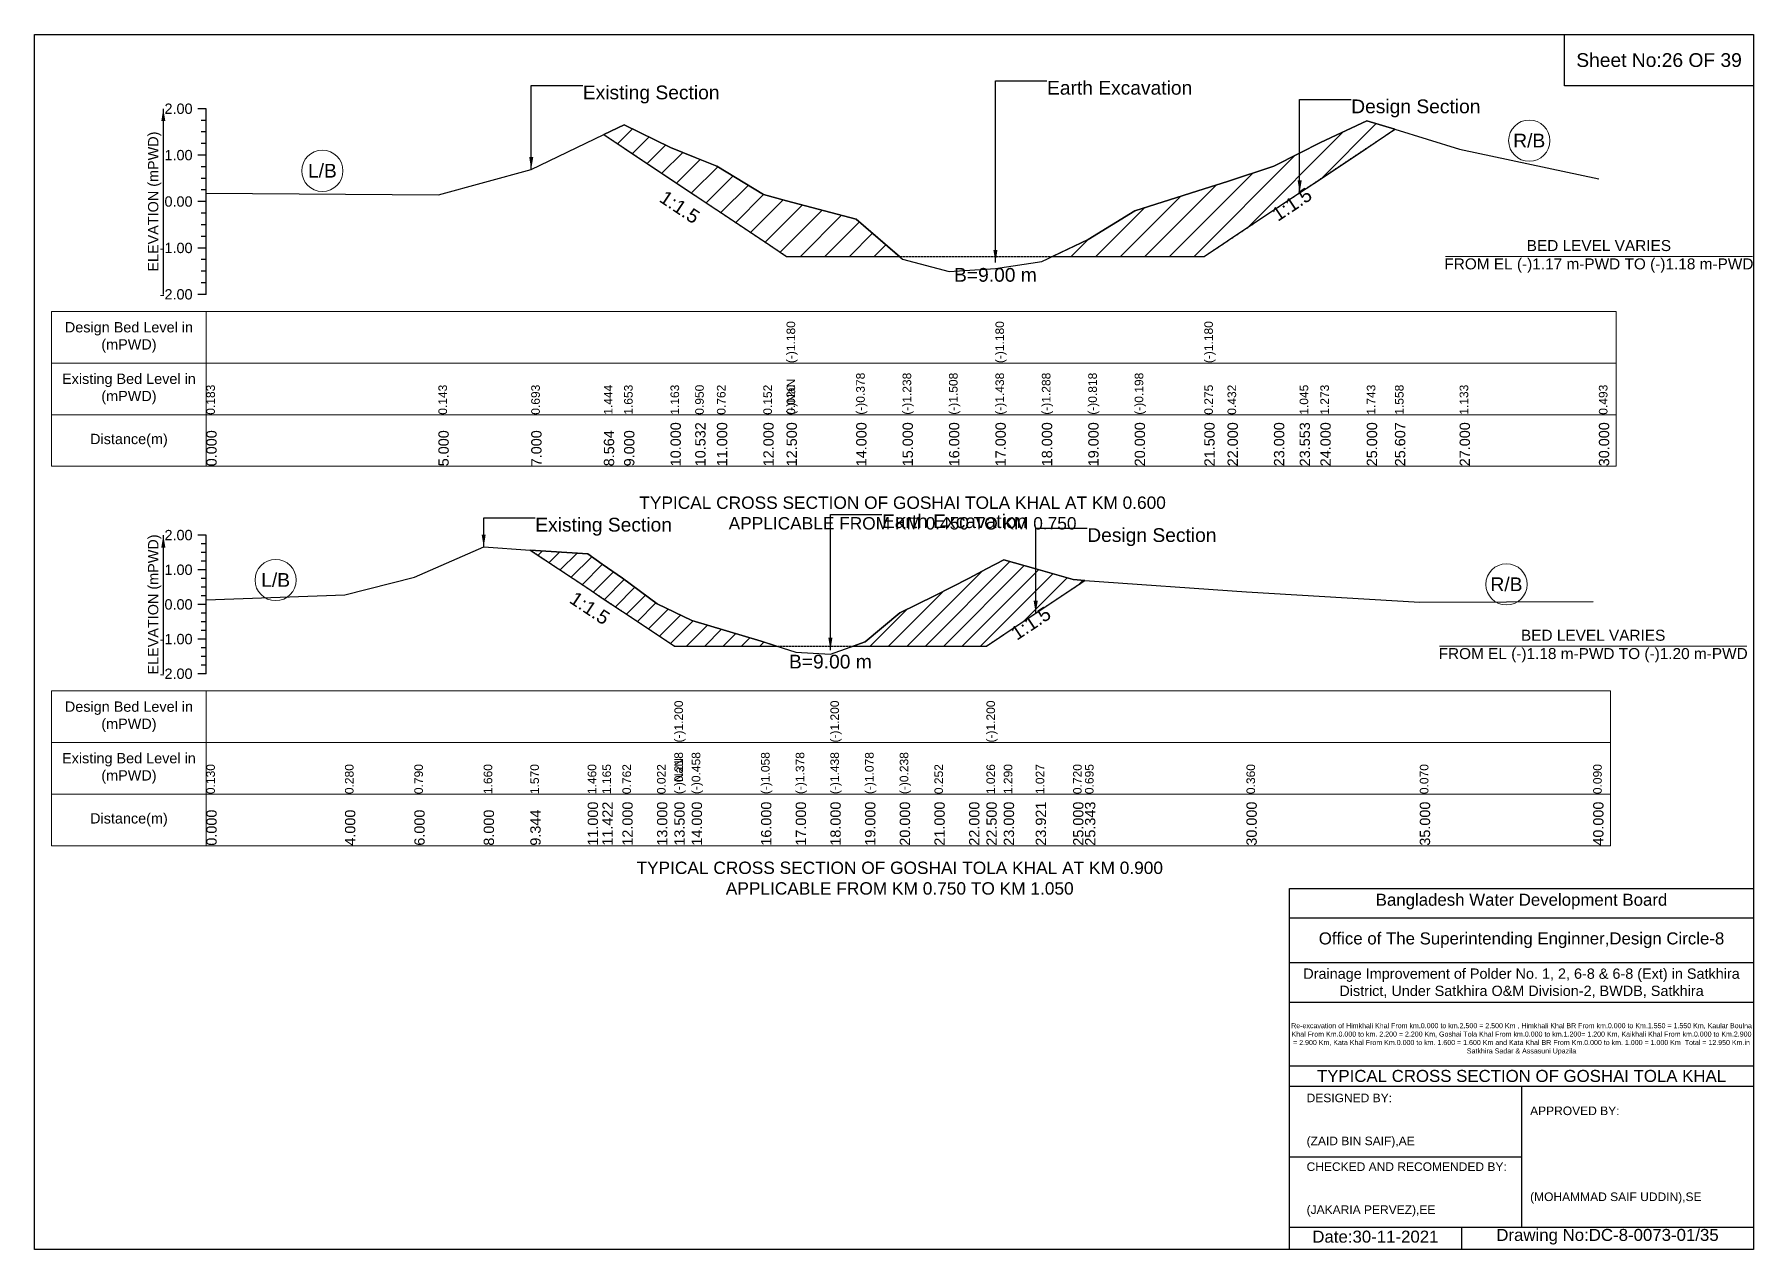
# Model space of a CAD drawing. Header units: inches. Extents: x 93000 to 486000, y -4242 to 0.
# Drawn here: x 350000 to 356000, y -4242 to 0 of the extents above; entities that cross this region are included whole.
import ezdxf

# ---------------------------------------------------------------- set-up
doc = ezdxf.new("R2010")
doc.units = ezdxf.units.IN
doc.header["$LTSCALE"] = 7
doc.header["$MEASUREMENT"] = 0
doc.linetypes.add('DASHED', pattern=[0.75, 0.5, -0.25])
for name, color, linetype, lineweight in [('Cross section Data Border', 7, 'Continuous', 9), ('Cross Section Labels', 7, 'Continuous', 9), ('Design_Bed_Level for Xsection', 7, 'DASHED', 25), ('Existing_Bed_Level for Xsection', 7, 'Continuous', 25), ('Long Section Labels', 7, 'Continuous', 9)]:
    doc.layers.add(name, color=color, linetype=linetype, lineweight=lineweight)
doc.styles.get("Standard").update_dxf_attribs({"font": 'arial.ttf'})
doc.dimstyles.get("Standard").update_dxf_attribs({"dimtxt": 0.18, "dimasz": 0.18, "dimexe": 0.18, "dimexo": 0.0625, "dimgap": 0.09, "dimtad": 0, "dimtih": 1, "dimtoh": 1, "dimdec": 4, "dimzin": 0, "dimdsep": 46, "dimtxsty": 'Standard', "dimcen": 0.09, "dimadec": 0, "dimazin": 0, "dimtfac": 1, "dimtdec": 4, "dimtofl": 0, "dimtmove": 0, "dimatfit": 3, "dimfxl": 1, "dimtolj": 1, "dimtzin": 0, "dimarcsym": 0})

msp = doc.modelspace()

# ---------------------------------------------------------------- hatches: boundary and pattern name
at = {"layer": 'Existing_Bed_Level for Xsection'}
h = msp.add_hatch(dxfattribs=at)
h.set_pattern_fill('ANSI31', color=256, scale=486, style=0)
h.paths.add_polyline_path([(351987.4, -349.8), (352058, -396.9), (352220, -504.9), (352306.2, -562.3), (352382, -612.9), (352544, -720.9), (352625, -774.9), (352868, -774.9), (353019.1, -774.9), (352868, -644.9), (352625, -580.5), (352544, -559.1), (352382, -460.3), (352306.2, -429.9), (352220, -395.3), (352058, -315.9)])
h = msp.add_hatch(dxfattribs=at)
h.set_pattern_fill('ANSI31', color=256, scale=486, style=0)
h.paths.add_polyline_path([(353553.2, -774.9), (353678, -774.9), (353840, -774.9), (354083, -774.9), (354164, -720.9), (354326, -612.9), (354415.7, -553.1), (354488, -504.9), (354650, -396.9), (354748.3, -331.3), (354650, -301.3), (354488, -377.5), (354415.7, -414.4), (354326, -460.3), (354164, -513.7), (354083, -539.2), (353840, -615.8), (353678, -716.2)])
h = msp.add_hatch(dxfattribs=at)
h.set_pattern_fill('ANSI31', color=256, scale=363, style=0)
h.paths.add_polyline_path([(351730.7, -1800), (351931, -1933.5), (351982.1, -1967.6), (352052, -2014.2), (352173, -2094.9), (352233.5, -2135.2), (352294, -2135.2), (352536, -2135.2), (352589.7, -2135.2), (352536, -2118), (352294, -2045.4), (352233.5, -2016.4), (352173, -1987.3), (352052, -1897.8), (351982.1, -1849), (351931, -1813.3)])
h = msp.add_hatch(dxfattribs=at)
h.set_pattern_fill('ANSI31', color=256, scale=363, style=0)
h.paths.add_polyline_path([(352858, -2135.2), (352899, -2135.2), (353020, -2135.2), (353141, -2135.2), (353262, -2135.2), (353322.5, -2135.2), (353383, -2094.9), (353494.5, -2020.5), (353625, -1933.5), (353666.5, -1905.9), (353625, -1902.9), (353494.5, -1865.7), (353383, -1833.9), (353322.5, -1865.9), (353262, -1897.8), (353141, -1959.5), (353020, -2018.8), (352899, -2120.4)])

# ---------------------------------------------------------------- linework, layer by layer
for points in [[(350000, 0), (356000, 0), (356000, -4242), (350000, -4242)], [(355340, 0), (356000, 0), (356000, -180), (355340, -180)]]:
    msp.add_lwpolyline(points, close=True)
for points in [[(354380, -4242), (354380, -2982), (356000, -2982)], [(354380, -3084), (356000, -3084)], [(354380, -3240), (356000, -3240)], [(354380, -3378), (356000, -3378)], [(354380, -3600), (356000, -3600)], [(354380, -3672), (356000, -3672)], [(355190, -3672), (355190, -4164)], [(354380, -3918), (355190, -3918)], [(354380, -4164), (356000, -4164)], [(354980, -4164), (354980, -4242)]]:
    msp.add_lwpolyline(points)
at = {"layer": 'Cross section Data Border'}
for points in [[(350060, -967.7), (355520, -967.7), (355520, -1507.7), (350060, -1507.7)], [(350060, -2292), (355500, -2292), (355500, -2832), (350060, -2832)]]:
    msp.add_lwpolyline(points, close=True, dxfattribs=at)
for points in [[(350600, -967.7), (350600, -1507.7)], [(350060, -1147.7), (355520, -1147.7)], [(350060, -1327.7), (355520, -1327.7)], [(350600, -2292), (350600, -2832)], [(350060, -2472), (355500, -2472)], [(350060, -2652), (355500, -2652)]]:
    msp.add_lwpolyline(points, dxfattribs=at)
at = {"layer": 'Cross Section Labels'}
for points in [[(354924.2, -774.9), (355995.8, -774.9)], [(354904.2, -2135.2), (355975.8, -2135.2)]]:
    msp.add_lwpolyline(points, dxfattribs=at)
for centre in [(355217, -371), (351005, -476.3), (350842, -1904.7), (355137.5, -1919.8)]:
    msp.add_circle(centre, 72, dxfattribs=at)
at = {"layer": 'Design_Bed_Level for Xsection'}
for points in [[(351987.4, -349.8), (352306.2, -562.3), (352625, -774.9), (353354, -774.9), (354083, -774.9), (354415.7, -553.1), (354748.3, -331.3)], [(351730.7, -1800), (351982.1, -1967.6), (352233.5, -2135.2), (352778, -2135.2), (353322.5, -2135.2), (353494.5, -2020.5), (353666.5, -1905.9)]]:
    msp.add_lwpolyline(points, dxfattribs=at)
at = {"layer": 'Existing_Bed_Level for Xsection'}
for points in [[(350600, -259.7), (350570, -259.7)], [(350600, -907.7), (350600, -745.7), (350600, -583.7), (350600, -421.7), (350600, -259.7)], [(350600, -300.2), (350582, -300.2)], [(350600, -340.7), (350582, -340.7)], [(350600, -554.1), (351410, -560.5), (351734, -471.4), (351987.4, -349.8), (352058, -315.9), (352220, -395.3), (352306.2, -429.9), (352382, -460.3), (352544, -559.1), (352625, -580.5), (352625, -580.5), (352868, -644.9), (353030, -784.3), (353192, -828), (353354, -816.7), (353354, -816.7), (353516, -792.4), (353678, -716.2), (353840, -615.8), (354083, -539.2), (354083, -539.2), (354164, -513.7), (354326, -460.3), (354415.7, -414.4), (354488, -377.5), (354650, -301.3), (354748.3, -331.3), (354974, -400.2), (355460, -503.8)], [(350600, -381.2), (350582, -381.2)], [(350600, -421.7), (350570, -421.7)], [(350600, -462.2), (350582, -462.2)], [(350600, -502.7), (350582, -502.7)], [(350600, -583.7), (350570, -583.7)], [(350600, -543.2), (350582, -543.2)], [(350600, -624.2), (350582, -624.2)], [(350600, -664.7), (350582, -664.7)], [(350600, -705.2), (350582, -705.2)], [(350600, -745.7), (350570, -745.7)], [(350600, -786.2), (350582, -786.2)], [(350600, -826.7), (350582, -826.7)], [(350600, -867.2), (350582, -867.2)], [(350600, -907.7), (350570, -907.7)], [(350600, -1748), (350570, -1748)], [(350600, -1778.3), (350582, -1778.3)], [(350600, -2232), (350600, -2111), (350600, -1990), (350600, -1869), (350600, -1748)], [(350600, -1974.3), (351084, -1956.1), (351326, -1894.4), (351568, -1789.1), (351730.7, -1800), (351931, -1813.3), (351982.1, -1849), (352052, -1897.8), (352173, -1987.3), (352233.5, -2016.4), (352233.5, -2016.4), (352294, -2045.4), (352536, -2118), (352657, -2156.7), (352778, -2164), (352778, -2164), (352899, -2120.4), (353020, -2018.8), (353141, -1959.5), (353262, -1897.8), (353322.5, -1865.9), (353322.5, -1865.9), (353383, -1833.9), (353494.5, -1865.7), (353625, -1902.9), (353666.5, -1905.9), (354230, -1946.4), (354835, -1981.5), (355440, -1979.1)], [(350600, -1808.5), (350582, -1808.5)], [(350600, -1838.8), (350582, -1838.8)], [(350600, -1869), (350570, -1869)], [(350600, -1899.3), (350582, -1899.3)], [(350600, -1929.5), (350582, -1929.5)], [(350600, -1959.8), (350582, -1959.8)], [(350600, -1990), (350570, -1990)], [(350600, -2020.3), (350582, -2020.3)], [(350600, -2050.5), (350582, -2050.5)], [(350600, -2080.8), (350582, -2080.8)], [(350600, -2111), (350570, -2111)], [(350600, -2141.3), (350582, -2141.3)], [(350600, -2171.5), (350582, -2171.5)], [(350600, -2201.8), (350582, -2201.8)], [(350600, -2232), (350570, -2232)]]:
    msp.add_lwpolyline(points, dxfattribs=at)
for points in [[(351987.4, -349.8), (351987.4, -349.8), (352058, -396.9), (352220, -504.9), (352306.2, -562.3), (352382, -612.9), (352544, -720.9), (352625, -774.9), (352625, -774.9), (352868, -774.9), (353019.1, -774.9), (352868, -644.9), (352625, -580.5), (352625, -580.5), (352544, -559.1), (352382, -460.3), (352306.2, -429.9), (352220, -395.3), (352058, -315.9), (351987.4, -349.8)], [(353553.2, -774.9), (353678, -774.9), (353840, -774.9), (354083, -774.9), (354083, -774.9), (354164, -720.9), (354326, -612.9), (354415.7, -553.1), (354488, -504.9), (354650, -396.9), (354748.3, -331.3), (354748.3, -331.3), (354748.3, -331.3), (354650, -301.3), (354488, -377.5), (354415.7, -414.4), (354326, -460.3), (354164, -513.7), (354083, -539.2), (354083, -539.2), (353840, -615.8), (353678, -716.2)], [(351730.7, -1800), (351931, -1933.5), (351982.1, -1967.6), (352052, -2014.2), (352173, -2094.9), (352233.5, -2135.2), (352233.5, -2135.2), (352294, -2135.2), (352536, -2135.2), (352589.7, -2135.2), (352536, -2118), (352294, -2045.4), (352233.5, -2016.4), (352233.5, -2016.4), (352173, -1987.3), (352052, -1897.8), (351982.1, -1849), (351931, -1813.3)], [(352858, -2135.2), (352899, -2135.2), (353020, -2135.2), (353141, -2135.2), (353262, -2135.2), (353322.5, -2135.2), (353322.5, -2135.2), (353383, -2094.9), (353494.5, -2020.5), (353625, -1933.5), (353666.5, -1905.9), (353625, -1902.9), (353494.5, -1865.7), (353383, -1833.9), (353322.5, -1865.9), (353322.5, -1865.9), (353262, -1897.8), (353141, -1959.5), (353020, -2018.8), (352899, -2120.4)]]:
    msp.add_lwpolyline(points, close=True, dxfattribs=at)

# ---------------------------------------------------------------- texts
at = {"attachment_point": 5}
for s, insert, char_height in [('Sheet No:26 OF 39', (355670, -90), 48), ('Bangladesh Water Development Board', (355190, -3027), 42), ('Office of The Superintending Enginner,Design Circle-8', (355190, -3162), 42)]:
    msp.add_mtext(s, dxfattribs=dict(at, insert=insert, char_height=char_height))
for s, insert, char_height, width, attachment_point in [('Drainage Improvement of Polder No. 1, 2, 6-8 & 6-8 (Ext) in Satkhira District, Under Satkhira O&M Division-2, BWDB, Satkhira', (355190, -3312), 36, 1680, 5), ('Re-excavation of Himkhali Khal From km.0.000 to km.2.500 = 2.500 Km , Himkhali Khal BR From km.0.000 to Km.1.550 = 1.550 Km, Kaular Boulna Khal From Km.0.000 to km. 2.200 = 2.200 Km, Goshai Tola Khal From km.0.000 to km.1.200= 1.200 Km, Kaikhali Khal From km.0.000 to Km.2.900 = 2.900 Km, Kata Khal From Km.0.000 to km. 1.600 = 1.600 Km and Kata Khal BR From Km.0.000 to km. 1.000 = 1.000 Km  Total = 12.950 Km.in Satkhira Sadar & Assasuni Upazila', (355190, -3507), 17.611, 1620, 5), ('TYPICAL CROSS SECTION OF GOSHAI TOLA KHAL', (355190, -3636), 42, 1680, 5), ('DESIGNED BY:^J^J^J(ZAID BIN SAIF),AE', (354440, -3792), 30, 840, 4), ('APPROVED BY:^J^J^J^J^J^J(MOHAMMAD SAIF UDDIN),SE', (355220, -3912), 30, 840, 4), ('CHECKED AND RECOMENDED BY:^J^J^J(JAKARIA PERVEZ),EE', (354440, -4032), 30, 840, 4), ('Date:30-11-2021', (354680, -4197), 42, 840, 5), ('Drawing No:DC-8-0073-01/35', (355490, -4197), 42, 1320, 5)]:
    msp.add_mtext(s, dxfattribs=dict(insert=insert, char_height=char_height, width=width, attachment_point=attachment_point))
at = {"layer": 'Cross section Data Border', "char_height": 36, "width": 480, "attachment_point": 5}
for s, insert in [('Design Bed Level in (mPWD)', (350330, -1057.7)), ('Existing Bed Level in (mPWD)', (350330, -1237.7)), ('Distance(m)', (350330, -1417.7)), ('Design Bed Level in (mPWD)', (350330, -2382)), ('Existing Bed Level in (mPWD)', (350330, -2562)), ('Distance(m)', (350330, -2742))]:
    msp.add_mtext(s, dxfattribs=dict(at, insert=insert))
at = {"layer": 'Cross Section Labels'}
for s, insert, char_height, attachment_point in [('Existing Section', (351914, -178.7), 48, 1), ('Earth Excavation', (353534, -162.5), 48, 1), ('Design Section', (354595.7, -227.3), 48, 1), ('R/B', (355217, -371), 48, 5), ('L/B', (351005, -476.3), 48, 5), ('BED LEVEL VARIES ^JFROM EL (-)1.17 m-PWD TO (-)1.18 m-PWD', (355460, -774.9), 38.4, 5), ('B=9.00 m', (353354, -815.4), 48, 2), ('TYPICAL CROSS SECTION OF GOSHAI TOLA KHAL AT KM 0.600^JAPPLICABLE FROM KM 0.450 TO KM 0.750', (353030, -1671), 43.2, 5), ('Earth Excavation', (352958, -1675.4), 48, 1), ('Existing Section', (351748, -1687.5), 48, 1), ('Design Section', (353674.5, -1723.8), 48, 1), ('L/B', (350842, -1904.7), 48, 5), ('R/B', (355137.5, -1919.8), 48, 5), ('BED LEVEL VARIES ^JFROM EL (-)1.18 m-PWD TO (-)1.20 m-PWD', (355440, -2135.2), 38.4, 5), ('B=9.00 m', (352778, -2165.5), 48, 2), ('TYPICAL CROSS SECTION OF GOSHAI TOLA KHAL AT KM 0.900^JAPPLICABLE FROM KM 0.750 TO KM 1.050', (353020, -2945.5), 43.2, 5)]:
    msp.add_mtext(s, dxfattribs=dict(at, insert=insert, char_height=char_height, attachment_point=attachment_point))
at = {"layer": 'Cross Section Labels', "char_height": 48, "attachment_point": 2}
for insert, rotation in [((354375.2, -573.3), 33.69007), ((352265.7, -582.6), 326.30993), ((351951.8, -1982.7), 326.30993), ((353464.2, -2035.7), 33.69007)]:
    msp.add_mtext('1:1.5', dxfattribs=dict(at, insert=insert, rotation=rotation))
at = {"layer": 'Existing_Bed_Level for Xsection', "char_height": 36, "attachment_point": 6}
for s, insert in [('2.00', (350552, -259.7)), ('1.00', (350552, -421.7)), ('0.00', (350552, -583.7)), ('-1.00', (350552, -745.7)), ('-2.00', (350552, -907.7)), ('2.00', (350552, -1748)), ('1.00', (350552, -1869)), ('0.00', (350552, -1990)), ('-1.00', (350552, -2111)), ('-2.00', (350552, -2232))]:
    msp.add_mtext(s, dxfattribs=dict(at, insert=insert))
at = {"layer": 'Existing_Bed_Level for Xsection', "char_height": 36, "attachment_point": 5, "rotation": 90}
for insert in [(350420, -583.7), (350420, -1990)]:
    msp.add_mtext('ELEVATION (mPWD)', dxfattribs=dict(at, insert=insert))
at = {"layer": 'Long Section Labels', "attachment_point": 1, "rotation": 90}
for s, insert, char_height in [('(-)1.180', (352625, -1147.7), 30), ('(-)1.180', (353354, -1147.7), 30), ('(-)1.180', (354083, -1147.7), 30), ('(-)0.378', (352868, -1327.7), 30), ('(-)1.238', (353030, -1327.7), 30), ('(-)1.508', (353192, -1327.7), 30), ('(-)1.438', (353354, -1327.7), 30), ('(-)1.438', (353354, -1327.7), 30), ('(-)1.438', (353354, -1327.7), 30), ('(-)1.288', (353516, -1327.7), 30), ('(-)0.818', (353678, -1327.7), 30), ('(-)0.198', (353840, -1327.7), 30), ('0.183', (350600, -1327.7), 30), ('0.143', (351410, -1327.7), 30), ('0.693', (351734, -1327.7), 30), ('1.444', (351987.4, -1327.7), 30), ('1.653', (352058, -1327.7), 30), ('1.163', (352220, -1327.7), 30), ('0.950', (352306.2, -1327.7), 30), ('0.762', (352382, -1327.7), 30), ('0.762', (352382, -1327.7), 30), ('0.152', (352544, -1327.7), 30), ('(-)NaN', (352625, -1327.7), 30), ('0.020', (352625, -1327.7), 30), ('0.020', (352625, -1327.7), 30), ('0.275', (354083, -1327.7), 30), ('0.275', (354083, -1327.7), 30), ('0.275', (354083, -1327.7), 30), ('0.432', (354164, -1327.7), 30), ('1.045', (354415.7, -1327.7), 30), ('1.273', (354488, -1327.7), 30), ('1.743', (354650, -1327.7), 30), ('1.558', (354748.3, -1327.7), 30), ('1.133', (354974, -1327.7), 30), ('0.493', (355460, -1327.7), 30), ('10.000', (352220, -1507.7), 36), ('10.532', (352306.2, -1507.7), 36), ('11.000', (352382, -1507.7), 36), ('12.000', (352544, -1507.7), 36), ('12.500', (352625, -1507.7), 36), ('12.500', (352625, -1507.7), 36), ('12.500', (352625, -1507.7), 36), ('14.000', (352868, -1507.7), 36), ('15.000', (353030, -1507.7), 36), ('16.000', (353192, -1507.7), 36), ('17.000', (353354, -1507.7), 36), ('17.000', (353354, -1507.7), 36), ('17.000', (353354, -1507.7), 36), ('18.000', (353516, -1507.7), 36), ('19.000', (353678, -1507.7), 36), ('20.000', (353840, -1507.7), 36), ('21.500', (354083, -1507.7), 36), ('21.500', (354083, -1507.7), 36), ('21.500', (354083, -1507.7), 36), ('22.000', (354164, -1507.7), 36), ('23.000', (354326, -1507.7), 36), ('23.553', (354415.7, -1507.7), 36), ('24.000', (354488, -1507.7), 36), ('25.000', (354650, -1507.7), 36), ('25.607', (354748.3, -1507.7), 36), ('27.000', (354974, -1507.7), 36), ('30.000', (355460, -1507.7), 36), ('0.000', (350600, -1507.7), 36), ('5.000', (351410, -1507.7), 36), ('7.000', (351734, -1507.7), 36), ('8.564', (351987.4, -1507.7), 36), ('9.000', (352058, -1507.7), 36), ('(-)1.200', (352233.5, -2472), 30), ('(-)1.200', (352778, -2472), 30), ('(-)1.200', (353322.5, -2472), 30), ('(-)0.218', (352233.5, -2652), 30), ('(-)0.218', (352233.5, -2652), 30), ('(-)0.458', (352294, -2652), 30), ('(-)1.058', (352536, -2652), 30), ('(-)1.378', (352657, -2652), 30), ('(-)1.438', (352778, -2652), 30), ('(-)1.438', (352778, -2652), 30), ('(-)1.438', (352778, -2652), 30), ('(-)1.078', (352899, -2652), 30), ('(-)0.238', (353020, -2652), 30), ('0.130', (350600, -2652), 30), ('0.280', (351084, -2652), 30), ('0.790', (351326, -2652), 30), ('1.660', (351568, -2652), 30), ('1.570', (351730.7, -2652), 30), ('1.460', (351931, -2652), 30), ('1.165', (351982.1, -2652), 30), ('0.762', (352052, -2652), 30), ('0.762', (352052, -2652), 30), ('0.022', (352173, -2652), 30), ('(-)NaN', (352233.5, -2652), 30), ('(-)NaN', (352233.5, -2652), 30), ('0.252', (353141, -2652), 30), ('1.026', (353322.5, -2652), 30), ('1.026', (353322.5, -2652), 30), ('1.290', (353383, -2652), 30), ('1.027', (353494.5, -2652), 30), ('0.720', (353625, -2652), 30), ('0.695', (353666.5, -2652), 30), ('0.360', (354230, -2652), 30), ('0.070', (354835, -2652), 30), ('0.090', (355440, -2652), 30), ('11.000', (351931, -2832), 36), ('11.422', (351982.1, -2832), 36), ('12.000', (352052, -2832), 36), ('13.000', (352173, -2832), 36), ('13.500', (352233.5, -2832), 36), ('13.500', (352233.5, -2832), 36), ('13.500', (352233.5, -2832), 36), ('14.000', (352294, -2832), 36), ('16.000', (352536, -2832), 36), ('17.000', (352657, -2832), 36), ('18.000', (352778, -2832), 36), ('18.000', (352778, -2832), 36), ('18.000', (352778, -2832), 36), ('19.000', (352899, -2832), 36), ('20.000', (353020, -2832), 36), ('21.000', (353141, -2832), 36), ('22.000', (353262, -2832), 36), ('22.500', (353322.5, -2832), 36), ('22.500', (353322.5, -2832), 36), ('22.500', (353322.5, -2832), 36), ('23.000', (353383, -2832), 36), ('23.921', (353494.5, -2832), 36), ('25.000', (353625, -2832), 36), ('25.343', (353666.5, -2832), 36), ('30.000', (354230, -2832), 36), ('35.000', (354835, -2832), 36), ('40.000', (355440, -2832), 36), ('0.000', (350600, -2832), 36), ('4.000', (351084, -2832), 36), ('6.000', (351326, -2832), 36), ('8.000', (351568, -2832), 36), ('9.344', (351730.7, -2832), 36)]:
    msp.add_mtext(s, dxfattribs=dict(at, insert=insert, char_height=char_height))

# ---------------------------------------------------------------- leaders
at = {"layer": 'Cross Section Labels', "annotation_type": 0, "has_hookline": 1, "hookline_direction": 0}
for points, text_width in [([(351734, -471.4), (351734, -178.7), (351913.9, -178.7)], 467.2), ([(353354, -795.8), (353354, -162.5), (353533.9, -162.5)], 497), ([(354415.7, -553.1), (354415.7, -227.3), (354595.6, -227.3)], 441.2), ([(352778, -2149.6), (352778, -1675.4), (352957.9, -1675.4)], 497), ([(351568, -1789.1), (351568, -1687.5), (351747.9, -1687.5)], 467.2), ([(353494.5, -2020.5), (353494.5, -1723.8), (353674.4, -1723.8)], 441.2)]:
    msp.add_leader(points, dimstyle='Standard', override={"dimasz": 43.2}, dxfattribs=dict(at, text_width=text_width))
at = {"layer": 'Existing_Bed_Level for Xsection'}
for points in [[(350450, -259.7), (350450, -907.7)], [(350450, -1748), (350450, -2232)]]:
    msp.add_leader(points, dimstyle='Standard', override={"dimasz": 43.2}, dxfattribs=at)

doc.saveas('drawing.dxf')
